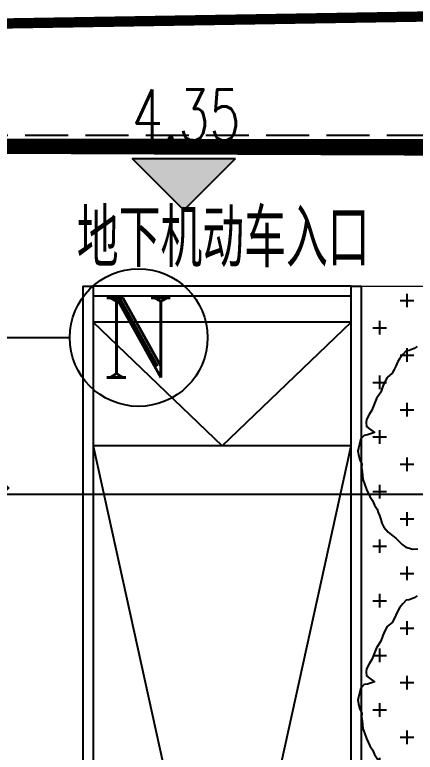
# Model space of a CAD drawing. Header units: metres. Extents: x 71066629 to 71645179, y 84793221 to 85208804.
# Drawn here: x 71246918 to 71258550, y 85122901 to 85144348 of the extents above; entities that cross this region are included whole.
import ezdxf
from ezdxf.enums import TextEntityAlignment as Align

# ---------------------------------------------------------------- set-up
doc = ezdxf.new("R2010")
doc.units = ezdxf.units.M
doc.header["$LTSCALE"] = 1000
doc.linetypes.add('DASH', pattern=[0.35, 0.25, -0.1])
doc.linetypes.add('HIDDENX2', pattern=[19.049999999999997, 12.7, -6.35])
for name, color, linetype in [('A_N_AREA', 21, 'Continuous'), ('A_N_AXIS_TEXT', 7, 'Continuous'), ('A_N_PUB_TEXT', 7, 'Continuous'), ('A_SITEP_PLANT', 85, 'Continuous'), ('A_STAIR', 4, 'Continuous'), ('G-ANN0-GRID', 85, 'Continuous'), ('G-ANNO-DIMS', 3, 'Continuous'), ('G-ANNO-LEGN', 3, 'Continuous'), ('G-ANNO-LEVL', 3, 'Continuous'), ('G-ANNO-TEXT', 7, 'Continuous'), ('G-BLDG-EXTG', 48, 'Continuous'), ('G-BLDG-HIGH', 1, 'Continuous'), ('G-BSMT-OTLN', 5, 'HIDDENX2'), ('G-FRIE-FLWL', 6, 'Continuous'), ('G-PLTG', 105, 'Continuous')]:
    doc.layers.add(name, color=color, linetype=linetype)
doc.layers.add('G-ROAD-园区', color=175, linetype='Continuous', lineweight=13)
doc.styles.add('_TCH_AXIS', font='romant.shx')
doc.styles.add('_TCH_DIM', font='SIMPLEX', dxfattribs={"bigfont": 'GBCBIG'})
doc.styles.add('dim_font', font='SIMPLEX.shx', dxfattribs={"width": 0.8})
doc.styles.get("Standard").update_dxf_attribs({"font": 'txt', "bigfont": 'gbcbig.shx'})
doc.dimstyles.new('DIMN500', dxfattribs={"dimscale": 5, "dimtxt": 300, "dimasz": 100, "dimexe": 250, "dimexo": 300, "dimgap": 150, "dimtad": 1, "dimdec": 0, "dimzin": 0, "dimdsep": 46, "dimtxsty": 'dim_font', "dimblk": 'ARCHTICK', "dimcen": 0.09, "dimclrt": 7, "dimazin": 2, "dimtfac": 1, "dimtdec": 0, "dimtix": 1, "dimtmove": 2, "dimatfit": 3, "dimldrblk": 'ARCHTICK', "dimtolj": 1, "dimtzin": 0, "dimarcsym": 0})

# ---------------------------------------------------------------- blocks, each defined once
blk = doc.blocks.new('A$C1225323B')
at = {"layer": 'G-ANN0-GRID'}
blk.add_line((124877.9988879263, 108250.8044041693), (134401.0688150227, 108250.8044041693), dxfattribs=at)
blk.add_circle((136401.0688150227, 108250.8044041693), 2000, dxfattribs=at)
at = {"layer": 'A_N_AXIS_TEXT', "style": '_TCH_AXIS', "width": 0.8333333333333252}
blk.add_text('N', height=2317.241379310345, dxfattribs=at).set_placement((135297.6205391606, 107092.1837145141), (137504.5170908848, 107092.1837145141), align=Align.FIT)
blk = doc.blocks.new('A$C1F6C256B')
at = {"layer": 'A_SITEP_PLANT'}
blk.add_lwpolyline([(768.921014415333, 4179.539820859034), (714.9463471671334, 4129.894665983651), (631.803126731771, 4077.567220263794), (575.0354790056008, 4057.186244616838), (523.9128280024161, 3978.685921925789), (474.2627719888114, 3885.358555483108), (450.850324730156, 3824.36719942966), (430.3491767723463, 3733.920882148901), (408.3824696831871, 3658.302304325247), (386.4355815559393, 3582.483208958671), (307.7082624550094, 3486.484350815736), (272.5798926819116, 3394.592293437483), (252.0589258337859, 3304.346493717283), (234.4364749674569, 3184.846945703437), (174.5682365890243, 3046.399972258863), (155.493009838101, 2941.526950759377), (124.7608963397215, 2806.162239437108), (89.71824310789816, 2714.481130562897), (56.03561357589206, 2607.961851351254), (61.77911023132037, 2549.852240093343), (83.61538768949686, 2478.360629601782), (146.1463511046022, 2440.431476439466), (253.997510519519, 2392.213385480893), (128.6153643845464, 2320.940968659212), (71.74921679752879, 2300.550257387658), (20.62656586657977, 2222.049934777431), (13.2154354804079, 2147.667539355782), (7.321690448035952, 2058.867479724402), (0.002024136018007994, 1984.49412459007), (39.14035925449571, 1885.373097831995), (75.49814933928428, 1815.318555576203), (126.4707256511902, 1746.907448278682), (133.6796076080063, 1673.971856564633), (155.4172115197289, 1602.472269467224), (177.2338440620806, 1531.179417454725), (198.9714479016257, 1459.679830276844), (252.7370048359153, 1362.004543759744), (305.1482856743969, 1278.965519363468), (390.9609190578922, 1154.92105175191), (456.4551817540778, 1087.945253680053), (508.7944697493222, 1004.700189383439), (574.2954203562695, 937.7286046498921), (609.2148536454188, 882.2984616172907), (644.127251292346, 826.8676231847785), (680.4917294316692, 756.8172939975339), (716.8569028186612, 686.7599291134393), (767.7306316820323, 618.3426041385392), (863.8463973519974, 539.420811531425), (941.004756412236, 502.9356396010262), (1034.228346352058, 453.2753263484337), (1098.185752463934, 400.9141919470276), (1176.880620377022, 349.8178741494485), (1254.058450668294, 313.1357026864716), (1328.325329246116, 305.9049743505893), (1388.075921456853, 297.0405466816446), (1488.626734983874, 321.7490070864151)], dxfattribs=at)
blk = doc.blocks.new('_ARCHTICK')
at = {"color": 0, "linetype": 'ByBlock', "const_width": 0.4}
blk.add_lwpolyline([(-0.5, -0.5), (0.5, 0.5)], dxfattribs=at)
blk = doc.blocks.new('*D76')
at = {"layer": 'Defpoints', "color": 0, "transparency": 16777216}
for p in [(71246450.86905377, 85133514.02652693), (71314832.04242551, 85133514.02511492), (71314832.04242551, 85130406.67272897)]:
    blk.add_point(p, dxfattribs=at)
at = {"layer": 'G-ANNO-DIMS', "color": 0, "lineweight": -2, "transparency": 16777216}
for p, q in [((71246450.86905377, 85132014.02652693), (71246450.86905377, 85129156.67272897)), ((71314832.04242551, 85132014.02511492), (71314832.04242551, 85129156.67272897)), ((71246450.86905377, 85130406.67272897), (71314832.04242551, 85130406.67272897))]:
    blk.add_line(p, q, dxfattribs=at)
at = {"layer": 'G-ANNO-DIMS', "color": 0, "lineweight": -2, "transparency": 16777216, "xscale": 500, "yscale": 500, "zscale": 500, "rotation": 180}
blk.add_blockref('_ARCHTICK', (71246450.86905377, 85130406.67272897), dxfattribs=at)
at = {"layer": 'G-ANNO-DIMS', "color": 0, "lineweight": -2, "transparency": 16777216, "xscale": 500, "yscale": 500, "zscale": 500}
blk.add_blockref('_ARCHTICK', (71314832.04242551, 85130406.67272897), dxfattribs=at)
at = {"layer": 'G-ANNO-DIMS', "color": 7, "transparency": 16777216, "insert": (71280641.45573965, 85131906.67272897), "char_height": 1500, "attachment_point": 5, "style": 'dim_font'}
blk.add_mtext('\\A1;68381', dxfattribs=at)
blk = doc.blocks.new('*D132')
at = {"layer": 'Defpoints', "color": 0, "transparency": 16777216}
for p in [(71320791.4851865, 85168309.62203176), (71240491.48481545, 85131923.98692855), (71320791.4851865, 85131923.98692816)]:
    blk.add_point(p, dxfattribs=at)
at = {"layer": 'G-ANNO-DIMS', "color": 0, "lineweight": -2, "transparency": 16777216}
for p, q in [((71240491.48481545, 85133423.98692855), (71240491.48481545, 85169559.62203176)), ((71320791.4851865, 85133423.98692816), (71320791.4851865, 85169559.62203176)), ((71240491.48481545, 85168309.62203176), (71320791.4851865, 85168309.62203176))]:
    blk.add_line(p, q, dxfattribs=at)
at = {"layer": 'G-ANNO-DIMS', "color": 0, "lineweight": -2, "transparency": 16777216, "xscale": 500, "yscale": 500, "zscale": 500, "rotation": 180}
blk.add_blockref('_ARCHTICK', (71240491.48481545, 85168309.62203176), dxfattribs=at)
at = {"layer": 'G-ANNO-DIMS', "color": 0, "lineweight": -2, "transparency": 16777216, "xscale": 500, "yscale": 500, "zscale": 500}
blk.add_blockref('_ARCHTICK', (71320791.4851865, 85168309.62203176), dxfattribs=at)
at = {"layer": 'G-ANNO-DIMS', "color": 7, "transparency": 16777216, "insert": (71280641.48500097, 85169809.62203176), "char_height": 1500, "attachment_point": 5, "style": 'dim_font'}
blk.add_mtext('\\A1;80.10', dxfattribs=at)

msp = doc.modelspace()

# ---------------------------------------------------------------- hatches: boundary and pattern name
at = {"layer": 'G-ANNO-LEVL'}
msp.add_hatch(color=256, dxfattribs=at).paths.add_polyline_path([(71251832.58646321, 85138665.77853075), (71250332.58646321, 85140165.77853075), (71253332.58646321, 85140165.77853075)])
at = {"layer": 'G-PLTG'}
h = msp.add_hatch(dxfattribs=at)
h.set_pattern_fill('CROSS', color=256, scale=500, style=0)
h.set_pattern_definition([(0, (0, 0), (793.75, 793.75), [396.875, -1190.625]), (90, (198.4375, -198.4375), (-793.75, 793.75), [396.875, -1190.625])])
edge = h.paths.add_edge_path()
edge.add_arc((71245053.23676112, 85114814.411934), 11943.61642445547, 293.4753742372446, 358.2974275276468)
edge.add_line((71256991.58040324, 85114459.55368444), (71256991.58040328, 85136459.55341789))
edge.add_line((71256991.58040328, 85136459.55341789), (71277989.87057768, 85136459.55383891))
edge.add_line((71277989.87057768, 85136459.55383891), (71283364.72997974, 85103859.352251))
edge.add_line((71283364.72997974, 85103859.352251), (71249811.0346379, 85103859.352251))

# ---------------------------------------------------------------- linework, layer by layer
at = {"layer": 'A_N_AREA', "linetype": 'ByBlock'}
for p, q in [((71248891.58077414, 85136459.5534179), (71249191.58077414, 85136459.5534179)), ((71256691.58040328, 85136459.55341789), (71256991.58040328, 85136459.55341789))]:
    msp.add_line(p, q, dxfattribs=at)
for points in [[(71248891.58077414, 85136459.5534179), (71248891.58077414, 85114459.55340788), (71256991.58040324, 85114459.55368444), (71256991.58040328, 85136459.5534179)], [(71249191.58077414, 85136459.5534179), (71249191.58077414, 85114759.55341813), (71256691.58040324, 85114759.55367419), (71256691.58040328, 85136459.5534179)]]:
    msp.add_lwpolyline(points, dxfattribs=at)
at = {"layer": 'A_STAIR'}
for p, q in [((71256691.58040327, 85136459.5534179), (71249191.58077414, 85136459.5534179)), ((71256691.58040327, 85136159.5534179), (71249191.58077414, 85136159.5534179)), ((71256691.58040327, 85135409.5534179), (71249191.58077414, 85135409.5534179)), ((71256691.58040327, 85131809.5534179), (71249191.58077414, 85131809.5534179))]:
    msp.add_line(p, q, dxfattribs=at)
at = {"layer": 'G-ANNO-LEGN', "color": 3}
for points in [[(71249191.58077416, 85135409.55341789), (71252941.5805887, 85131809.55341789), (71256691.58040328, 85135409.55341789)], [(71249191.58077416, 85131809.55341789), (71252941.5805887, 85114759.55354615), (71256691.58040328, 85131809.55341789)]]:
    msp.add_lwpolyline(points, dxfattribs=at)
at = {"layer": 'G-ANNO-LEVL'}
for p, q in [((71251832.58646321, 85138665.77853075), (71250332.58646321, 85140165.77853075)), ((71250332.58646321, 85140165.77853075), (71253332.58646321, 85140165.77853075)), ((71251832.58646321, 85138665.77853075), (71253332.58646321, 85140165.77853075))]:
    msp.add_line(p, q, dxfattribs=at)
at = {"layer": 'G-BLDG-HIGH', "linetype": 'DASH', "ltscale": 5, "const_width": 300.0000142492354}
msp.add_lwpolyline([(71462839.79001473, 85021695.5286349), (71461182.08619717, 85083015.6262232), (71459737.80255817, 85136451.19793567), (71451290.32745226, 85144478.97796726), (71382201.51493718, 85143336.30010161), (71352156.10816103, 85145839.71778873), (71193465.87637576, 85143214.90775949), (71162866.8220028, 85142708.81174934), (71154744.8439044, 85134577.12368555), (71153394.62573844, 85065440.87685446), (71149809.23722139, 85035505.08305454), (71149243.59556717, 85006542.61125518)], dxfattribs=at)
at = {"layer": 'G-BSMT-OTLN', "ltscale": 0.1, "const_width": 200}
msp.add_lwpolyline([(71157191.58090669, 85140759.55333252), (71157191.58090669, 85135259.55333154), (71153991.5812761, 85135259.55333154), (71153991.58127633, 85005669.52005905), (71165691.58195624, 85007522.61812352), (71165691.58119047, 85013394.9157322), (71238076.46104214, 85024859.55444618), (71460791.5816469, 85024859.55444579), (71460791.58164707, 85127259.5534181), (71457591.58201651, 85127259.5534181), (71457591.58201635, 85140759.5547513)], close=True, dxfattribs=at)
at = {"layer": 'G-FRIE-FLWL', "linetype": 'DASH', "ltscale": 5}
msp.add_line((71229720.87073898, 85140845.84584923), (71449791.59566487, 85140845.84584923), dxfattribs=at)
at = {"layer": 'G-ROAD-园区'}
msp.add_line((71256991.58040328, 85136459.5534179), (71277989.87057768, 85136459.55383891), dxfattribs=at)

# ---------------------------------------------------------------- block references
at = {"layer": 'A_SITEP_PLANT', "xscale": 1.5, "yscale": 1.5, "zscale": 1.5, "rotation": 349.5909808288327}
for p in [(71256340.43020815, 85128741.38392055), (71256340.43020815, 85121493.51833707)]:
    msp.add_blockref('A$C1F6C256B', p, dxfattribs=at)
at = {"layer": 'G-BLDG-EXTG'}
msp.add_blockref('A$C1225323B', (71114113.4859277, 85026708.5215997), dxfattribs=at)

# ---------------------------------------------------------------- texts
at = {"layer": 'A_N_PUB_TEXT', "style": '_TCH_DIM', "width": 0.7058823529411765}
msp.add_text('4.35', height=1487.5, dxfattribs=at).set_placement((71250322.58646321, 85140690.77853075))
at = {"layer": 'G-ANNO-TEXT'}
msp.add_text('地下机动车入口', height=1687.943262411347, dxfattribs=at).set_placement((71248719.72240807, 85137006.70845185))

# ---------------------------------------------------------------- dimensions: what is measured, and where the dimension line sits
at = {"layer": 'G-ANNO-DIMS'}
dim = msp.add_aligned_dim(p1=(71240491.48481545, 85131923.98692855), p2=(71320791.4851865, 85131923.98692816), distance=36385.63510359824, text='80.10', dimstyle='DIMN500', dxfattribs=at)
dim.commit()
dim.dimension.update_dxf_attribs({"geometry": '*D132', "text_midpoint": (71280641.48500097, 85169809.62203176)})
dim = msp.add_aligned_dim(p1=(71246450.86905377, 85133514.02652693), p2=(71314832.04242551, 85133514.02511492), distance=-3107.3523859530683, dimstyle='DIMN500', dxfattribs=at)
dim.commit()
dim.dimension.update_dxf_attribs({"geometry": '*D76', "text_midpoint": (71280641.45573965, 85131906.67272897)})

doc.saveas('drawing.dxf')
